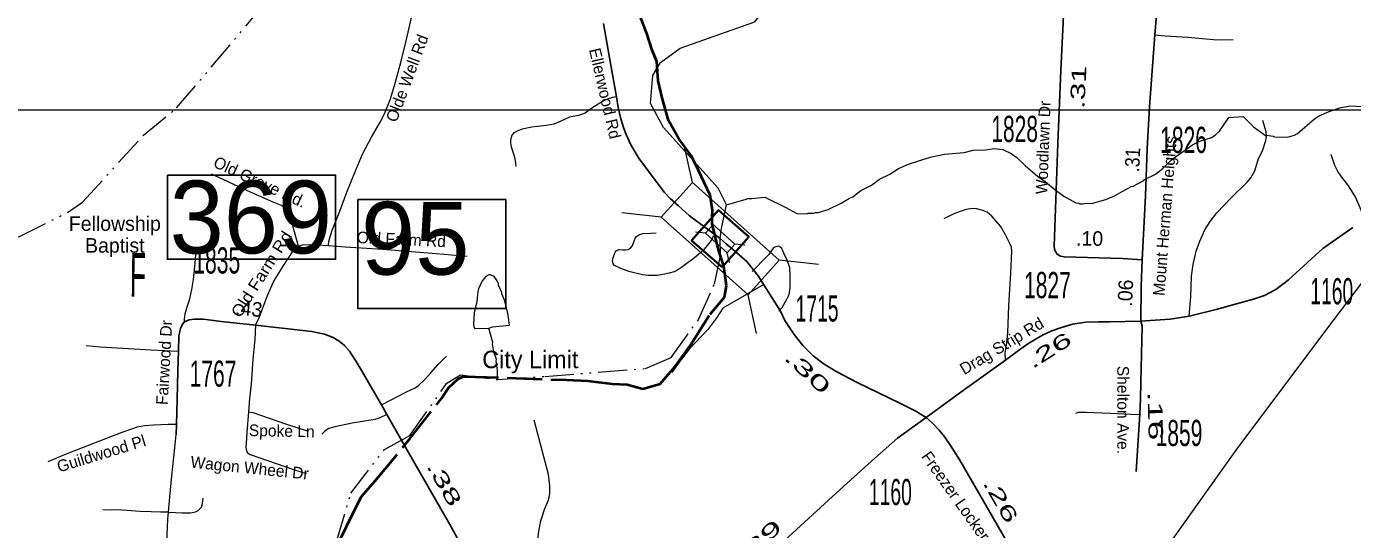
# Model space of a CAD drawing. Extents: x 354162 to 401331, y 224837 to 267610.
# Drawn here: x 384303 to 386580, y 238032 to 238895 of the extents above; entities that cross this region are included whole.
import ezdxf
from ezdxf.enums import TextEntityAlignment as Align

# ---------------------------------------------------------------- set-up
doc = ezdxf.new("R2010")
doc.units = 0
doc.header["$LTSCALE"] = 10
doc.linetypes.add('DASH_DOUBLE_DOT', pattern=[9.2, 5, -1.2, 0.3, -1.2, 0.3, -1.2])
doc.linetypes.add('LONG_DASHED', pattern=[7.5, 6, -1.5])
for name, color, linetype, lineweight in [('10', 7, 'Continuous', 13), ('11', 7, 'Continuous', 40), ('17', 7, 'Continuous', 25), ('19', 7, 'Continuous', 25), ('22', 7, 'Continuous', 25), ('31', 7, 'Continuous', 25), ('32', 7, 'Continuous', 25), ('35', 7, 'Continuous', 13), ('48', 7, 'LONG_DASHED', 40), ('49', 7, 'LONG_DASHED', 40), ('50', 7, 'Continuous', 13), ('59', 7, 'DASH_DOUBLE_DOT', 13), ('62', 7, 'Continuous', 13), ('63', 7, 'Continuous', 13), ('8', 7, 'Continuous', 25)]:
    doc.layers.add(name, color=color, linetype=linetype, lineweight=lineweight)
doc.layers.add('26', color=7, linetype='Continuous')

msp = doc.modelspace()

# ---------------------------------------------------------------- linework, layer by layer
at = {"layer": '31'}
for points in [[(384545.27, 238640.17), (384833.86, 238640.17), (384833.86, 238495.77), (384545.27, 238495.77)], [(384872.06, 238598.12), (385126.05, 238598.12), (385126.05, 238411.44), (384872.06, 238411.44)]]:
    msp.add_lwpolyline(points, close=True, dxfattribs=at)
at = {"layer": '31', "lineweight": 35}
msp.add_lwpolyline([(385497.38, 238482.03), (385445.22, 238527.94), (385491.16, 238580.14), (385543.32, 238534.23)], close=True, dxfattribs=at)
at = {"layer": '32'}
for points in [[(386084.73, 238500.1), (386078.45, 238501.03), (386072.81, 238504.33), (386069.99, 238508.79), (386068.11, 238513.02), (386067.63, 238518.17), (386073.97, 238694.59), (386078.67, 238819.71), (386082.19, 238890.37), (386086.81, 238988.85)], [(386218.57, 238494.83), (386224.44, 238604.63), (386227.25, 238685.87), (386231.01, 238757.22), (386240.15, 238880.82), (386246.03, 238949.9), (386249.55, 238979.64)], [(385293.98, 238900.67), (385305.44, 238835.1), (385316.02, 238774.62), (385319.2, 238756.3), (385323.66, 238736.97), (385327.99, 238722.19), (385332.68, 238710.01), (385341.09, 238692.03), (385354.94, 238667.9), (385388.43, 238624.08), (385398.74, 238610.6), (385408.28, 238599.92), (385422.45, 238587.44), (385441.33, 238570.56), (385476.4, 238544.24), (385494.27, 238531.08)], [(386216.2, 238389.35), (386232.34, 238390.48), (386266.4, 238392.83), (386299.49, 238398.04), (386345.48, 238409.52), (386380.72, 238418.93), (386409.61, 238426.92), (386428.34, 238433.68), (386448.07, 238443.79), (386469.88, 238460.16), (386528.55, 238514.37), (386579.98, 238550.31)], [(385494.27, 238531.08), (385504.39, 238522.02), (385518.35, 238510.49), (385539.79, 238491.6), (385559.38, 238467.46), (385597.47, 238406.32), (385604.92, 238390.47), (385621, 238366.34), (385636.04, 238347.77), (385653.97, 238330.04), (385672.85, 238315.69), (385694.7, 238302.28), (385729.53, 238283.92), (385802.29, 238248.86), (385828.84, 238235.43), (385847.96, 238223.93)], [(386218.57, 238494.83), (386185.01, 238496.8), (386084.73, 238500.1)], [(386216.2, 238389.35), (386216.91, 238448.83), (386218.57, 238494.83)], [(384560.35, 238195.08), (384561.18, 238212.17), (384562.12, 238255.76), (384563.13, 238303.63), (384564.07, 238337.78), (384564.79, 238364.4), (384567.81, 238377.07), (384571.3, 238384.34), (384574.57, 238388.14), (384582.59, 238391.86), (384591.44, 238393.1), (384607.12, 238392.87), (384637.79, 238389.12), (384696.49, 238382.4), (384793.4, 238371.41), (384814.84, 238366.97), (384829.78, 238361.26), (384840.37, 238355.24), (384849.29, 238347.87), (384857.77, 238337.85), (384871.98, 238315.44), (384912.62, 238245.64), (384921.96, 238228.87), (384952.08, 238175.97)], [(385847.96, 238223.93), (385888.67, 238253.58), (385917.79, 238274.97), (385984.08, 238322.26), (386006.37, 238338.86), (386022.47, 238350.32), (386036.78, 238359.27), (386048.74, 238365.87), (386063.77, 238372.67), (386078.61, 238378.04), (386099.01, 238384.13), (386121.88, 238387.49), (386143.61, 238388.18), (386163.11, 238388.39), (386189.65, 238389.12), (386216.2, 238389.35)], [(386216.2, 238389.35), (386218.32, 238380.65), (386216.2, 238284.59), (386215.73, 238255.31), (386214.33, 238229.77), (386208.5, 238131.14)], [(385380.77, 237811.08), (385440.45, 237864.23), (385525.94, 237941.4), (385590.96, 238000.15), (385679.94, 238082.02), (385706.68, 238105.85), (385759.61, 238154.31), (385798.74, 238188.36), (385847.96, 238223.93)], [(385847.96, 238223.93), (385858.58, 238214.1), (385870.19, 238202.33), (385879.92, 238190.27), (385889.5, 238175.89), (385905.78, 238151.01), (385978.38, 238024.89), (386008.17, 237972.94), (386064.58, 237876.45)], [(384952.08, 238175.97), (385030.18, 238040.08), (385042.72, 238017.29), (385049.99, 238001.3), (385057.85, 237978.72), (385064.54, 237953.23), (385066.45, 237945.24), (385071.54, 237929.12), (385073.49, 237924.12), (385079.3, 237914.05), (385085.84, 237906.05), (385096.32, 237897.33), (385112.71, 237888.29), (385128.51, 237881.18), (385147.33, 237873.29), (385170.89, 237864.61), (385216.4, 237852.02), (385280.79, 237835.35), (385380.77, 237811.08)]]:
    msp.add_lwpolyline(points, dxfattribs=at)
at = {"layer": '35'}
for points in [[(384822.04, 238519.33), (384822.19, 238526.53), (384827.99, 238545.57), (384841.04, 238578.39), (384853.51, 238610.74), (384868.37, 238647.73), (384880.46, 238676.24), (384895.87, 238705.43), (384910.72, 238731), (384917.76, 238745.58), (384927.54, 238769.7), (384934.97, 238794.36), (384946.16, 238833.56), (384955.4, 238870.55), (384966.44, 238920.62), (384972.06, 238943.65), (384976.95, 238955.98), (384983.29, 238968.49), (384988, 238974.84), (384999.02, 238990.28), (385018.23, 239012.4), (385042.51, 239038.7), (385074.35, 239070.7), (385085.76, 239085.03)], [(386240.15, 238880.82), (386257.91, 238879.46), (386297.13, 238877.11), (386341.03, 238873.21), (386353.91, 238872.43), (386374.98, 238873.01)], [(385316.02, 238774.62), (385309.39, 238773.34), (385301.88, 238771.18), (385295, 238768.12), (385277.55, 238757.54), (385262.44, 238746.62), (385250.84, 238742.67), (385235.69, 238739.48), (385219.43, 238732), (385208.35, 238727.41), (385195.87, 238725.25), (385180.58, 238723.59), (385171.03, 238722.57), (385154.47, 238718.87), (385145.68, 238715.94), (385140.2, 238712.63), (385136.7, 238708.97), (385134.15, 238700.68), (385134.03, 238695.71), (385135.3, 238688.83), (385141.29, 238671.68), (385142.56, 238660.59), (385143.45, 238654.86)], [(386299.49, 238398.04), (386301.84, 238430.95), (386303.25, 238466.69), (386305.84, 238486.48), (386311.24, 238509.75), (386317.35, 238526.92), (386326.04, 238545.96), (386335.2, 238560.3), (386346.45, 238575.47), (386372.06, 238601.57), (386399.07, 238627.9), (386405.14, 238635.32), (386411.71, 238647.54), (386418.53, 238668.94), (386424.87, 238682.1), (386430.74, 238699.73), (386432.13, 238706.69), (386431.19, 238714.68), (386425.79, 238733.73)], [(386542.24, 238676.27), (386548.95, 238657.29), (386554.68, 238645.83), (386561, 238636.54), (386571.08, 238623.29), (386577.59, 238613.61), (386584.47, 238602.04), (386590.4, 238588.4), (386596.52, 238573.97), (386601.06, 238567.05)], [(384770.58, 238518.24), (384762.25, 238547.07), (384754.65, 238573.64), (384751.57, 238579.26), (384746.5, 238584.16), (384740.88, 238587.97), (384726.93, 238593.77), (384677.51, 238615.46), (384641.27, 238632.68), (384620.97, 238641.93)], [(385984.08, 238322.26), (385983.37, 238334.61), (385986.05, 238351.62), (385988.2, 238369.17), (385989.79, 238415.55), (385993.01, 238472.3), (385995, 238509.23), (385994.28, 238516.75), (385991.06, 238524.09), (385984.08, 238537.69), (385975.49, 238552.38), (385960.67, 238569.66), (385952.27, 238576.64), (385944.93, 238579.51), (385934.91, 238582.55), (385927.22, 238582.73), (385916.66, 238580.94), (385906.29, 238577.72), (385895.02, 238573.6), (385877.84, 238565.01)], [(385481.93, 238535.6), (385479.18, 238528.97), (385474.9, 238522.75), (385466.24, 238512.45), (385460.43, 238506.84), (385449.84, 238498.07), (385430.23, 238483.04), (385419.94, 238476.52), (385415.46, 238474.07), (385406.59, 238471.83), (385395.59, 238469.38), (385385.96, 238467.76), (385371.29, 238467.96), (385361, 238469.19), (385337.16, 238474.9), (385322.63, 238480.29), (385312.86, 238484.73), (385310.21, 238488.1), (385309.09, 238493.5), (385310.21, 238498.19), (385314.19, 238507.68), (385315.92, 238510.63), (385320.91, 238512.37), (385326.52, 238511.96), (385331.81, 238511.96), (385336.4, 238512.57), (385339.76, 238514), (385342.82, 238518.08), (385346.39, 238526.64), (385348.29, 238531.89), (385350.74, 238534.64), (385355.63, 238538.01), (385362.05, 238539.74), (385375.19, 238540.45), (385384.57, 238540.96)], [(384696.49, 238382.4), (384703.25, 238396.95), (384716.84, 238433.62), (384728.16, 238457.92), (384745.24, 238485.52), (384761.34, 238509.9), (384766.41, 238514.8), (384770.58, 238518.24)], [(384770.58, 238518.24), (384776.92, 238520.24), (384788.52, 238520.96), (384803.2, 238520.24), (384822.04, 238519.33)], [(384822.04, 238519.33), (384850.58, 238517.29), (384915.09, 238512.76), (385006.84, 238505.71), (385046.16, 238502.08), (385060.04, 238501.02)], [(385595.08, 238406.84), (385600.64, 238412.83), (385608.68, 238427.27), (385612.8, 238435.31), (385614.04, 238446.04), (385614.45, 238467.49), (385613.83, 238481.51), (385607.87, 238496.62), (385603.54, 238506.11), (385600.03, 238514.15), (385596.13, 238517.44), (385593.65, 238518.06), (385589.74, 238517.24), (385586.44, 238515.79), (385583.14, 238512.29), (385577.58, 238503.83), (385569.33, 238495.37), (385554.49, 238480.11), (385549.13, 238474.81)], [(386262.81, 238003.33), (386380.14, 238167.95), (386533.67, 238373.17), (386620.3, 238487.3), (386643.33, 238518.03)], [(384574.57, 238388.14), (384574.57, 238393.08), (384575.81, 238401.94), (384578.89, 238412.44), (384584.04, 238427.89), (384587.33, 238443.75), (384590.21, 238460.85), (384592.46, 238482.51), (384593.9, 238503.53), (384596.37, 238511.35)], [(385569.11, 238452.24), (385498.71, 238411.77), (385488.24, 238395.87), (385472.71, 238375.28), (385440.94, 238341.32), (385424.05, 238319.09), (385411.41, 238301.02)], [(384696.49, 238382.4), (384695.25, 238357.68), (384691.75, 238324.31), (384689.29, 238281.37), (384686.4, 238256.66), (384684.77, 238233.48)], [(384406.06, 238347.66), (384430.15, 238345.6), (384469.05, 238343.12), (384517.22, 238340.03), (384551.52, 238338.19), (384564.07, 238337.78)], [(384912.62, 238245.64), (384928.08, 238253.98), (384955.65, 238267.89), (384970.33, 238275.1), (384976.52, 238279.22), (384986.82, 238288.76), (384997.64, 238300.61), (385010.01, 238315.29), (385024.18, 238329.2)], [(384684.77, 238233.48), (384681.47, 238198.25), (384680.24, 238179.43), (384679.83, 238173.04), (384680.86, 238166.45), (384682.71, 238163.57), (384687.24, 238160.48), (384716.88, 238150.18), (384761.96, 238134.94), (384783.71, 238128.01)], [(384684.77, 238233.48), (384691.69, 238232.31), (384748.09, 238213.15), (384786.79, 238200.79)], [(384921.96, 238228.87), (384909.03, 238223.05), (384901.3, 238220.47), (384862.66, 238214.03), (384832.52, 238208.11), (384822.48, 238205.27), (384816.3, 238201.15), (384810.11, 238195.22)], [(385170.89, 237864.61), (385171.82, 237886.77), (385174.6, 237938.49), (385179.25, 237993.65), (385181.32, 238014.26), (385182.86, 238029.08), (385186.56, 238046.36), (385193.35, 238067.66), (385198.88, 238080.83), (385201.2, 238089.48), (385201.81, 238093.8), (385201.81, 238106.45), (385199.65, 238126.36), (385174.94, 238219.19)], [(386104.67, 238231.65), (386109.84, 238233.29), (386121.58, 238233.06), (386164.1, 238231.41), (386198.4, 238230), (386209.92, 238229.06), (386214.33, 238229.77)], [(384561.18, 238212.17), (384546.56, 238212.17), (384521.25, 238210.94), (384506.01, 238209.91), (384493.66, 238207.64), (384467.11, 238198.17), (384372.72, 238161.33), (384340.3, 238147.78)], [(384547.26, 238061.61), (384549.24, 238087.7), (384553.15, 238123.75), (384558.3, 238171.86), (384560.35, 238195.08)], [(384547.26, 238061.61), (384571.11, 238060.38), (384584.72, 238060.38), (384593.61, 238061.95), (384598.32, 238064.04), (384603.55, 238069.8), (384605.64, 238076.08), (384606.69, 238085.51)], [(384547.26, 238061.61), (384533.68, 238061.61), (384517.21, 238061.82), (384498.07, 238062.64), (384476.25, 238064.29), (384459.58, 238065.53), (384449.08, 238065.11), (384434.67, 238065.32)], [(384544.95, 238005.29), (384545.13, 238022.72), (384546.15, 238049.5), (384547.26, 238061.61)]]:
    msp.add_lwpolyline(points, dxfattribs=at)
at = {"layer": '48'}
msp.add_lwpolyline([(384842.36, 238015.82), (384862.58, 238057.12), (384878.58, 238088.32), (384901.32, 238114.45), (384961.13, 238186.95), (385015.74, 238256.57), (385027.53, 238275.12), (385044.38, 238290.29), (385053.64, 238294.51), (385230.16, 238288.4), (385267.22, 238286.71), (385308.5, 238281.65), (385334.61, 238280.81), (385361.57, 238273.22), (385391.05, 238281.65), (385416.32, 238311.16), (385443.28, 238348.25), (385476.97, 238401.36), (385501.4, 238430.87), (385504.77, 238450.26), (385500.56, 238483.98), (385491.3, 238511.8), (385480.34, 238556.48), (385481.22, 238579.64), (385477.01, 238605.78), (385466.9, 238627.7), (385457.64, 238647.09), (385444.16, 238674.06), (385423.1, 238702.73), (385405.41, 238733.92), (385394.46, 238772.7), (385387.72, 238802.2), (385385.22, 238835.53), (385377.64, 238854.92), (385368.37, 238883.59), (385354.05, 238920.68)], dxfattribs=at)
at = {"layer": '49'}
msp.add_lwpolyline([(384842.36, 238015.82), (384862.58, 238057.12), (384878.58, 238088.32), (384901.32, 238114.45), (384961.13, 238186.95), (385015.74, 238256.57), (385027.53, 238275.12), (385044.38, 238290.29), (385053.64, 238294.51), (385230.16, 238288.4), (385267.22, 238286.71), (385308.5, 238281.65), (385334.61, 238280.81), (385361.57, 238273.22), (385391.05, 238281.65), (385416.32, 238311.16), (385443.28, 238348.25), (385476.97, 238401.36), (385501.4, 238430.87), (385504.77, 238450.26), (385500.56, 238483.98), (385491.3, 238511.8), (385480.34, 238556.48), (385481.22, 238579.64), (385477.01, 238605.78), (385466.9, 238627.7), (385457.64, 238647.09), (385444.16, 238674.06), (385423.1, 238702.73), (385405.41, 238733.92), (385394.46, 238772.7), (385387.72, 238802.2), (385385.22, 238835.53), (385377.64, 238854.92), (385368.37, 238883.59), (385354.05, 238920.68)], dxfattribs=at)
at = {"layer": '50'}
for p, q in [((385446.52, 238627.63), (385431.77, 238694.08)), ((385393.11, 238568.07), (385325.45, 238575.52)), ((385663.09, 238486.65), (385595.42, 238494.1)), ((385556.77, 238368.08), (385542.01, 238434.54))]:
    msp.add_line(p, q, dxfattribs=at)
at = {"layer": '50', "linetype": 'LONG_DASHED'}
for p, q in [((385482.33, 238555.22), (385478.64, 238571.83)), ((385468.98, 238540.33), (385452.06, 238542.19)), ((385536.47, 238519.97), (385519.56, 238521.84)), ((385509.9, 238490.33), (385506.21, 238506.95))]:
    msp.add_line(p, q, dxfattribs=at)
at = {"layer": '50'}
msp.add_lwpolyline([(385393.11, 238568.07), (385542.01, 238434.54), (385595.42, 238494.1), (385446.52, 238627.63)], close=True, dxfattribs=at)
at = {"layer": '50', "linetype": 'LONG_DASHED'}
msp.add_lwpolyline([(385468.98, 238540.33), (385506.21, 238506.95), (385519.56, 238521.84), (385482.33, 238555.22)], close=True, dxfattribs=at)
at = {"layer": '59', "linetype": 'Continuous'}
msp.add_lwpolyline([(385496.66, 238548.58), (385505.19, 238589.45), (385490.53, 238617.73), (385396.66, 238721.69), (385374.72, 238763.14), (385378.38, 238811.09), (385391.78, 238833.84), (385425.31, 238858.19), (385553.62, 238903.62), (385635.03, 239006.06), (385684.41, 239053.09), (385804.5, 239075.69), (385868.81, 239107.44), (385928.25, 239154.25), (386000.16, 239184.83), (386125.44, 239217.33), (386159.28, 239242.67), (386180.62, 239292.27), (386181.84, 239338.27), (386174.53, 239343.41), (386185.31, 239470.39)], dxfattribs=at)
at = {"layer": '59'}
for points in [[(384373.75, 238576.12), (384399.66, 238593.61), (384504.19, 238708.58), (384561.19, 238755.47), (384817.84, 239059.47), (384923.91, 239234.44), (384940.38, 239282.14), (384937.62, 239381.23)], [(384245.44, 238520.67), (384291.44, 238534.77), (384373.75, 238576.12)], [(384468.36, 237508.12), (384490.51, 237522.03), (384578.91, 237613.5), (384593.81, 237696.23), (384627.97, 237746.59), (384666.97, 237780.83), (384756.59, 237807.05), (384782.5, 237834.53), (384860.22, 238094.11), (384917.81, 238169), (384961.72, 238193.14), (385024.81, 238282.91), (385048.28, 238297.45), (385111.66, 238289.28), (385193.06, 238294.55), (385366.19, 238308.09), (385409.78, 238327.22), (385457.03, 238392.3), (385484.16, 238452.8), (385494.87, 238503.66), (385494.27, 238531.08), (385496.66, 238548.58)]]:
    msp.add_lwpolyline(points, dxfattribs=at)
at = {"layer": '62'}
for points in [[(385505.19, 238589.45), (385538.78, 238599.12), (385541.25, 238600.27), (385548.56, 238600.05), (385570.59, 238602.25), (385606.66, 238584.8), (385625.84, 238574.45), (385642.91, 238573.91), (385645.38, 238575.05), (385655.12, 238574.75), (385657.59, 238575.89), (385662.47, 238575.73), (385679.72, 238581.3), (385702, 238592.17), (385716.31, 238600.88), (385721.88, 238603.14), (385735.59, 238613.69), (385754.19, 238622.86), (385767.91, 238633.39), (385785.25, 238642), (385800.19, 238651.28), (385817.5, 238659.28), (385854.44, 238670.92), (385879, 238676.25), (385913.22, 238678.83), (385928.72, 238683.06), (385949.97, 238683.78), (385964.69, 238685.75), (385979.25, 238684.08), (385993.69, 238677.53), (386003.25, 238670.53), (386017.47, 238656.66), (386038.84, 238638.31), (386052.31, 238629.36), (386068.66, 238615.42), (386084.16, 238603.97), (386104.53, 238592.36), (386109.41, 238592.2), (386111.81, 238590.91), (386116.69, 238590.75), (386121, 238591.84), (386131.34, 238591.52), (386155.94, 238598.06), (386170.78, 238604.91), (386199.94, 238620.45), (386203, 238620.97), (386221.59, 238630.98), (386222.84, 238632.55), (386241.44, 238641.72), (386254.19, 238651.33), (386269.03, 238666.45), (386277.78, 238673.5), (386305.19, 238692.14), (386317.56, 238698.47), (386337.28, 238704.55), (386344.09, 238708.61), (386351.03, 238715.7), (386367.59, 238738.97), (386392.03, 238740.64), (386409.81, 238723), (386430.09, 238708.34), (386431.94, 238708.91), (386443.47, 238707.31), (386445.88, 238706.02), (386467.81, 238705.33), (386480.09, 238708.61), (386485.06, 238711.5), (386514.5, 238736.8), (386522.59, 238742.03), (386539.66, 238749.66), (386559.62, 238756.11), (386576.78, 238759.22), (386595.94, 238757.75)], [(385111.66, 238289.28), (385112.09, 238305.03), (385109.59, 238321.25), (385110.16, 238323.38), (385105.66, 238336.91), (385103.09, 238350.7), (385103.66, 238352.81), (385096.94, 238377.25)]]:
    msp.add_lwpolyline(points, dxfattribs=at)
msp.add_lwpolyline([(385096.94, 238377.25), (385103.19, 238379.64), (385132.62, 238382.8), (385132.06, 238387.34), (385129.44, 238403.27), (385123.97, 238425.36), (385119.38, 238436.47), (385119.47, 238438.91), (385113.69, 238451.27), (385113.78, 238453.69), (385111.47, 238458.64), (385106.19, 238466.09), (385099.56, 238468.73), (385097.12, 238468.8), (385092.16, 238465.89), (385085.88, 238458.77), (385079.38, 238444.92), (385078.03, 238440.09), (385076.34, 238423.08), (385072.12, 238403.69), (385071, 238384.22), (385071.47, 238379.33), (385073.22, 238376.84)], close=True, dxfattribs=at)
at = {"layer": '63'}
for p, q in [((384920.07, 238751.98), (383862.76, 238751.98)), ((385271.15, 238751.98), (384920.07, 238751.98)), ((385324.76, 238751.98), (385271.15, 238751.98)), ((386076.62, 238751.98), (385324.76, 238751.98)), ((386233.13, 238751.98), (386076.62, 238751.98)), ((386776.61, 238751.98), (386233.13, 238751.98))]:
    msp.add_line(p, q, dxfattribs=at)

# ---------------------------------------------------------------- texts
at = {"layer": '10'}
for s, rotation, p in [('Olde Well Rd', 69.334, (384966.17, 238803.07)), ('Old Grove Rd.', 335.166, (384699.9, 238619.4)), ('Old Farm Rd', 357.296, (384946.48, 238519.99)), ('Spoke Ln', 358.864, (384741.36, 238191.04)), ('Guildwood Pl', 17.023, (384434.76, 238152.55)), ('Wagon Wheel Dr', 354.18, (384685.5, 238127.71))]:
    msp.add_text(s, height=20, rotation=rotation, dxfattribs=at).set_placement(p, align=Align.CENTER)
at = {"layer": '10', "width": 1.1}
msp.add_text('Old Farm Rd', height=20, rotation=57.546, dxfattribs=at).set_placement((384715.26, 238464.76), align=Align.CENTER)
at = {"layer": '11'}
for s, rotation, p in [('Ellerwood Rd', 283.072, (385286.82, 238778.24)), ('Woodlawn Dr', 87.962, (386058.55, 238687.3)), ('Mount Herman Heights', 85.572, (386267.41, 238569.41)), ('Fairwood Dr', 86.838, (384549.71, 238317.84)), ('Drag Strip Rd', 31.027, (385982.58, 238338.38)), ('Shelton Ave.', 270, (386175.83, 238236.98)), ('Freezer Locker Rd', 305.322, (385902.51, 238066.56))]:
    msp.add_text(s, height=20, rotation=rotation, dxfattribs=at).set_placement(p, align=Align.CENTER)
at = {"layer": '17'}
for s, rotation, width, p in [('.31', 86.963, 1.6, (386121.17, 238790.69)), ('.31', 87.29, 0.9, (386214.4, 238665.97)), ('.26', 32.45, 1.8, (386065.3, 238329.11)), ('.30', 316.892, 2, (385635.72, 238293.62)), ('.16', 271.432, 1.8, (386228.79, 238226.47)), ('.38', 299.761, 1.8, (385009.69, 238104.69)), ('.26', 300.033, 1.8, (385964.97, 238075.79)), ('.39', 42.071, 1.95, (385569.13, 238002.2))]:
    msp.add_text(s, height=25, rotation=rotation, dxfattribs=dict(at, width=width)).set_placement(p, align=Align.CENTER)
for s, rotation, p in [('.10', 359.204, (386128.19, 238518.98)), ('.06', 87.322, (386202.19, 238437.15)), ('.43', 354.29, (384684.03, 238398.57))]:
    msp.add_text(s, height=25, rotation=rotation, dxfattribs=at).set_placement(p, align=Align.CENTER)
at = {"layer": '19'}
msp.add_text('City Limit', height=30, dxfattribs=at).set_placement((385168.25, 238308.67), align=Align.CENTER)
at = {"layer": '22'}
for s, p in [('Fellowship', (384455.07, 238544.5)), ('Baptist', (384455.07, 238507))]:
    msp.add_text(s, height=25, dxfattribs=at).set_placement(p, align=Align.CENTER)
at = {"layer": '22', "width": 0.45}
msp.add_text('F', height=75, rotation=359.438, dxfattribs=at).set_placement((384494.26, 238431.36), align=Align.CENTER)
at = {"layer": '26', "width": 0.6}
msp.add_text('1835', height=45, dxfattribs=at).set_placement((384630, 238471.2), align=Align.CENTER)
at = {"layer": '31'}
for s, p in [('369', (384549.17, 238505.72)), ('95', (384877.82, 238469.28))]:
    msp.add_text(s, height=125, dxfattribs=at).set_placement(p)
at = {"layer": '8'}
for s, width, p in [('1828', 0.6, (385999.63, 238697.01)), ('1826', 0.6, (386289.55, 238678.26)), ('1827', 0.6, (386055.94, 238428.89)), ('1160', 0.55, (386544, 238418.36)), ('1715', 0.55, (385660.48, 238388.76)), ('1767', 0.6, (384623.56, 238276.8)), ('1859', 0.6, (386281.78, 238174.94)), ('1160', 0.55, (385786.34, 238073.56))]:
    msp.add_text(s, height=45, dxfattribs=dict(at, width=width)).set_placement(p, align=Align.CENTER)

doc.saveas('drawing.dxf')
